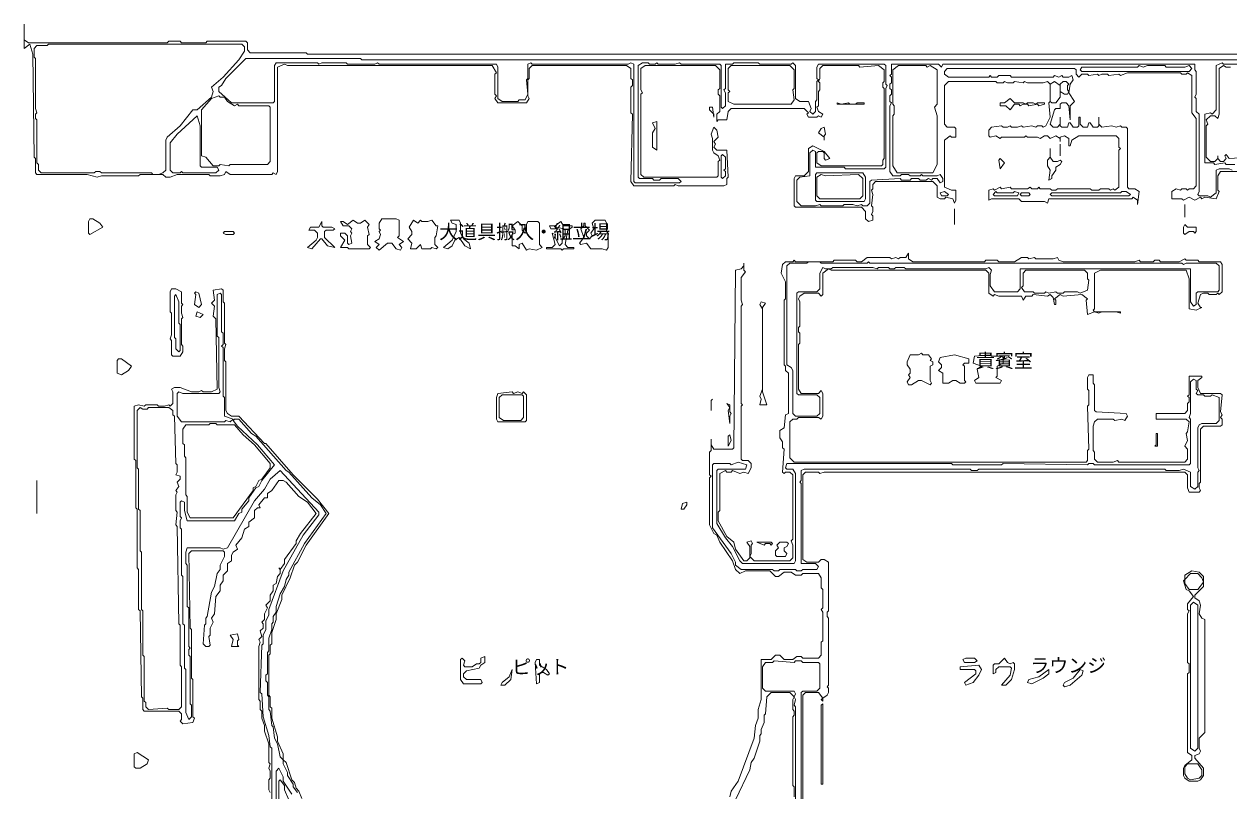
# Model space of a CAD drawing. Header units: millimetres. Extents: x -1438 to 61027, y -4146 to 36493.
# Drawn here: x -411 to 34212, y 14445 to 36493 of the extents above; entities that cross this region are included whole.
import ezdxf

# ---------------------------------------------------------------- set-up
doc = ezdxf.new("R2010")
doc.units = ezdxf.units.MM
doc.layers.add('EDITABLE_ROOM_LABELS', color=7, linetype='Continuous', lineweight=18, true_color=0x50555f)
doc.layers.add('RASTER_CONTOURS', color=7, linetype='Continuous', lineweight=18, true_color=0x50555f)
doc.styles.add('JAPANESE', font='msgothic.ttc')

msp = doc.modelspace()

# ---------------------------------------------------------------- linework, layer by layer
at = {"layer": 'RASTER_CONTOURS'}
for points in [[(34973, 35630), (7726, 35630), (7685, 35671), (6082, 35671), (6000, 35753), (6000, 35959), (5959, 36000), (4849, 36000), (4808, 35959), (4110, 35959), (4068, 36000), (3740, 36000), (3699, 35959), (-288, 35959), (-411, 36041), (-411, 36493), (-411, 35795), (-247, 35918), (-164, 35630), (-123, 32671), (-82, 32630), (-82, 32219), (-41, 32178), (1397, 32178), (1685, 32096), (1808, 32137), (2877, 32137), (2918, 32178), (3575, 32178), (3658, 32096), (3781, 32096), (3986, 32178), (4890, 32178), (4932, 32137), (5219, 32137), (5342, 32178), (5384, 32260), (5507, 32178), (6699, 32178), (6740, 32219), (6822, 32178), (6863, 32260), (6863, 35260), (7068, 35342), (7151, 35301), (13027, 35301), (13151, 35096), (13110, 35055), (13110, 34479), (13151, 34438), (13110, 34356), (13192, 34233), (14014, 34233), (14096, 34356), (14055, 34438), (14055, 34890), (14096, 34932), (14096, 35219), (14178, 35301), (16890, 35301), (17014, 35219), (17014, 34932), (17055, 34890), (17055, 34726), (17014, 34685), (17014, 33945), (17055, 33904), (17014, 31973), (17096, 31849), (18247, 31849), (18288, 31890), (18370, 31849), (19685, 31849), (19767, 31890), (19767, 32055), (19808, 32096), (19767, 32877), (19479, 32877), (19397, 32959), (19438, 33041), (19397, 33123), (19521, 33247), (19479, 33452), (19397, 33534), (19315, 33329), (19356, 33205), (19356, 32877), (19397, 32795), (19521, 32712), (19562, 32589), (19521, 32548), (19521, 32137), (19479, 32096), (17384, 32096), (17301, 32178), (17301, 34479), (17342, 34521), (17301, 34603), (17301, 35219), (17425, 35301), (19438, 35301), (19562, 35178), (19562, 34644), (19521, 34603), (19521, 34479), (19562, 34438), (19562, 33986), (19479, 33904), (19479, 33699), (19521, 33740), (19767, 33740), (19808, 33986), (19890, 34068), (21986, 34068), (22110, 33945), (22068, 33904), (22110, 33822), (22356, 33822), (22397, 33863), (22479, 33822), (22521, 33904), (22397, 33986), (22356, 34110), (22397, 34151), (22397, 34562), (22438, 34603), (22438, 34808), (22397, 34849), (22438, 34932), (22438, 35219), (22521, 35301), (23548, 35301), (23589, 35260), (24123, 35301), (24288, 35178), (24288, 34849), (24247, 34808), (24247, 34685), (24288, 34644), (24288, 32630), (24247, 32589), (24247, 32466), (24205, 32425), (22479, 32425), (22356, 32507), (22356, 32795), (22397, 32836), (22521, 32836), (22562, 32795), (22562, 32630), (22603, 32589), (22726, 32630), (22562, 32836), (22233, 33000), (22110, 32918), (22110, 32260), (21986, 32137), (21740, 32137), (21699, 32055), (21699, 31274), (21740, 31233), (23630, 31233), (23753, 31110), (23753, 30904), (23836, 30822), (23959, 30863), (23959, 30986), (23918, 31027), (23959, 31110), (23959, 31233), (23918, 31274), (23959, 31603), (23918, 31726), (23959, 31767), (23959, 31890), (24041, 31973), (25685, 31973), (25808, 31849), (25808, 31521), (25890, 31479), (26014, 31479), (26055, 31521), (26260, 31479), (26301, 31356), (26342, 31438), (26342, 31726), (26219, 31726), (26014, 31808), (26014, 33164), (26178, 33288), (26219, 33247), (26342, 33247), (26342, 33493), (26301, 33534), (26096, 33534), (26014, 33616), (26014, 34726), (26137, 34849), (27493, 34849), (27534, 34808), (27699, 34808), (27740, 34849), (27822, 34808), (27986, 34808), (28027, 34849), (28274, 34808), (28315, 34849), (28397, 34808), (28849, 34808), (28973, 34849), (29055, 34767), (29055, 34274), (29014, 34233), (29055, 33822), (28932, 33575), (28849, 33534), (28808, 33575), (28685, 33575), (28644, 33534), (28521, 33575), (28274, 33534), (28233, 33575), (28110, 33534), (27945, 33534), (27904, 33575), (27822, 33534), (27699, 33534), (27658, 33575), (27370, 33534), (27288, 33452), (27288, 33288), (27329, 33247), (27493, 33288), (27616, 33205), (27658, 33247), (28315, 33247), (28356, 33288), (28397, 33247), (28685, 33247), (28767, 33205), (28890, 33288), (28973, 33288), (29055, 33205), (29219, 33288), (29342, 33205), (29342, 33123), (29342, 33247), (29466, 33288), (29589, 33205), (29589, 33000), (29630, 33000), (29671, 33164), (29877, 33288), (30945, 33288), (31027, 33205), (31027, 32959), (31068, 32918), (31027, 32877), (31027, 31808), (30904, 31726), (30863, 31767), (30781, 31726), (30740, 31767), (30493, 31767), (30452, 31726), (30247, 31726), (30205, 31767), (29260, 31767), (29219, 31726), (29096, 31726), (29055, 31767), (28767, 31767), (28726, 31808), (28685, 31767), (28521, 31767), (28479, 31808), (28397, 31767), (27945, 31767), (27904, 31808), (27658, 31767), (27616, 31808), (27452, 31726), (27411, 31767), (27288, 31726), (27288, 31438), (27370, 31479), (28151, 31479), (28233, 31397), (28890, 31397), (28973, 31356), (29014, 31479), (31397, 31479), (31438, 31521), (31562, 31438), (31562, 31315), (31603, 31685), (31479, 31767), (31315, 31767), (31274, 31808), (31274, 33493), (31233, 33534), (31110, 33534), (31068, 33575), (30945, 33534), (30822, 33575), (30534, 33534), (30452, 33616), (30452, 33822), (30452, 33575), (30411, 33534), (30288, 33534), (30205, 33658), (30164, 33658), (30123, 33534), (30000, 33534), (29918, 33616), (29918, 33822), (29877, 33822), (29877, 33575), (29836, 33534), (29712, 33534), (29630, 33658), (29589, 33658), (29548, 33534), (29384, 33534), (29342, 33575), (29342, 33822), (29342, 33616), (29260, 33534), (29137, 33534), (29055, 33616), (29178, 34027), (29219, 34068), (29342, 34068), (29342, 34192), (29384, 34233), (29507, 34233), (29589, 34151), (29630, 33740), (29630, 34151), (29753, 34274), (29589, 34521), (29630, 34767), (29712, 34890), (29671, 35014), (29589, 34973), (29425, 34973), (29384, 35014), (29301, 34973), (29178, 35014), (29137, 34973), (27945, 34973), (27904, 35014), (27575, 35014), (27534, 34973), (27370, 34973), (27329, 35014), (27288, 34973), (26137, 34973), (26014, 35055), (26014, 35137), (26096, 35219), (29753, 35219), (29795, 35178), (29795, 35055), (29877, 34973), (29959, 35055), (30123, 35055), (30164, 35014), (30411, 35055), (30452, 35014), (30534, 35055), (30699, 35055), (30740, 35014), (31027, 35055), (31068, 35014), (31274, 35096), (32795, 35096), (32836, 35055), (32959, 35055), (33000, 35096), (33123, 35014), (33123, 33945), (33247, 33781), (33247, 31849), (33164, 31767), (33041, 31767), (33000, 31726), (32959, 31767), (32836, 31767), (32795, 31726), (32671, 31767), (32548, 31685), (32548, 31479), (32836, 31479), (32877, 31438), (33041, 31521), (33205, 31438), (33370, 31521), (33411, 31479), (33493, 31521), (33822, 31479), (33904, 31685), (33863, 31726), (33863, 32137), (33945, 32260), (34438, 32260)], [(34274, 32301), (34192, 32342), (33904, 32342), (33822, 32301), (33822, 31644), (33658, 31521), (33575, 31562), (33329, 31562), (33288, 31603), (33329, 31685), (33329, 33904), (33247, 33986), (33247, 34356), (33205, 34397), (33247, 34479), (33247, 35137), (33205, 35178), (33205, 35342), (25973, 35342), (25932, 35260), (25849, 35342), (24493, 35342), (24493, 35055), (24452, 35014), (24493, 34973), (24493, 34808), (24452, 34767), (24452, 34644), (24493, 34603), (24493, 34479), (24452, 34438), (24452, 34274), (24493, 34233), (24452, 34151), (24452, 32260), (24534, 32137), (24740, 32137), (24781, 32178), (24986, 32178), (25027, 32137), (25315, 32137), (25356, 32178), (25397, 32137), (25808, 32137), (25890, 32178), (25973, 32055), (25973, 31973), (25890, 31932), (25808, 32055), (25685, 32055), (25644, 32014), (25562, 32055), (25479, 32014), (25315, 32014), (25274, 32055), (25068, 32055), (25027, 32014), (24781, 32014), (24740, 32055), (23918, 32014), (23877, 31973), (23877, 31356), (23795, 31274), (23671, 31274), (23630, 31315), (23507, 31274), (23384, 31315), (23137, 31315), (23096, 31274), (22479, 31274), (22438, 31315), (22315, 31274), (21904, 31274), (21781, 31397), (21781, 32014), (21863, 32096), (22151, 32137), (22151, 32795), (22233, 32877), (22315, 32836), (22315, 32384), (23137, 32384), (23178, 32342), (24288, 32342), (24329, 32384), (24329, 34644), (24370, 34726), (24329, 34767), (24329, 35301), (24288, 35342), (22397, 35342), (22356, 35260), (22356, 34932), (22397, 34890), (22356, 34849), (22356, 34315), (22315, 34274), (22315, 33986), (22233, 33904), (22151, 33986), (22192, 34068), (22110, 34274), (21863, 34274), (21740, 34356), (21740, 35301), (21658, 35384), (21616, 35342), (20712, 35342), (20671, 35384), (19973, 35384), (19932, 35342), (19726, 35342), (19726, 34644), (19685, 34603), (19726, 34521), (19726, 34151), (19644, 34068), (19603, 34110), (19603, 35301), (19562, 35342), (18452, 35342), (18411, 35384), (18288, 35342), (17795, 35342), (17753, 35384), (17712, 35342), (17548, 35342), (17507, 35384), (17342, 35384), (17219, 35301), (17219, 32096), (17260, 32055), (17630, 32055), (17671, 32014), (17836, 32014), (17877, 32055), (18370, 32055), (18452, 31973), (18411, 31932), (17137, 31932), (17096, 31973), (17096, 35342), (17014, 35384), (16932, 35342), (14178, 35342), (14137, 35384), (14055, 35342), (14055, 34932), (14014, 34890), (14055, 34479), (13973, 34315), (13808, 34315), (13767, 34274), (13315, 34274), (13192, 34356), (13192, 35260), (13151, 35342), (9781, 35342), (9740, 35384), (9658, 35342), (8877, 35342), (8836, 35384), (8137, 35384), (8055, 35342), (8014, 35384), (6822, 35384), (6781, 35301), (6781, 34274), (6740, 34233), (5548, 34233), (5178, 34562), (5178, 34685), (5260, 34726), (5384, 34932), (5959, 35507), (9247, 35507), (9288, 35466), (36288, 35466)], [(35959, 35342), (34027, 35342), (33986, 35384), (33822, 35301), (33822, 34027), (33699, 33904), (33658, 33945), (33493, 33904), (33493, 32507), (33740, 32507), (33781, 32466), (34068, 32507), (34110, 32466), (34356, 32466)], [(34808, 32671), (34192, 32630), (34110, 32753), (34068, 32712), (34110, 32630), (34027, 32548), (33945, 32548), (33863, 32630), (33863, 32712), (33863, 32630), (33781, 32548), (33658, 32548), (33534, 32671), (33534, 33575), (33575, 33616), (33534, 33740), (33658, 33863), (33781, 33863), (33863, 33781), (33904, 33904), (33904, 35219), (34027, 35301), (34110, 35260), (34233, 35260)], [(21945, 12000), (21945, 17219), (22027, 17301), (22397, 17301), (22521, 17137), (22479, 17096), (22521, 17055), (22521, 17137), (22644, 17219), (22685, 17301), (22685, 17425), (22644, 17466), (22685, 17507), (22685, 19438), (22644, 19479), (22644, 19603), (22685, 19644), (22685, 21041), (22562, 21123), (22479, 21123), (22397, 21041), (22068, 21041), (21945, 21123), (21945, 23548), (22027, 23630), (22397, 23630), (22438, 23589), (22562, 23630), (32918, 23630), (33000, 23548), (33000, 23178), (33041, 23055), (33329, 23055), (33370, 23096), (33329, 23178), (33329, 23301), (33370, 23342), (33370, 24863), (33452, 24945), (33945, 24945), (33986, 24986), (33986, 25151), (33945, 25192), (33986, 25274), (33945, 25356), (33986, 25849), (33945, 25890), (33370, 25890), (33288, 26055), (33288, 26260), (33411, 26342), (33411, 26384), (33041, 26384), (33041, 25849), (33000, 25808), (33041, 25767), (33041, 25644), (33000, 25603), (33000, 25397), (32918, 25315), (32096, 25315), (32096, 25151), (32959, 25151), (33041, 25068), (33000, 24781), (32959, 24740), (33000, 24534), (32918, 24370), (33000, 24288), (33000, 24000), (32918, 23918), (31027, 23918), (30986, 23959), (30863, 23918), (30411, 23918), (30329, 24000), (30329, 24205), (30288, 24247), (30288, 24945), (30329, 25068), (30411, 25151), (30863, 25151), (30904, 25110), (31110, 25151), (31192, 25110), (31274, 25233), (31233, 25315), (30370, 25356), (30329, 25397), (30329, 26137), (30288, 26178), (30288, 26425), (30164, 26425), (30123, 26342), (30123, 26014), (30164, 25973), (30164, 25562), (30123, 25521), (30164, 24288), (30123, 24247), (30123, 23959), (30082, 23918), (21699, 23918), (21575, 24041), (21575, 25068), (21658, 25151), (21781, 25151), (21822, 25192), (22397, 25192), (22479, 25151), (22521, 25233), (22521, 25890), (22479, 25973), (22397, 25890), (21904, 25890), (21822, 26014), (21822, 27288), (21863, 27329), (21863, 27616), (21822, 27658), (21822, 27781), (21863, 27822), (21863, 28521), (21822, 28603), (21863, 28685), (21986, 28767), (22397, 28767), (22479, 28685), (22521, 28726), (22521, 29342), (22685, 29466), (22767, 29425), (27205, 29425), (27288, 29342), (27288, 28767), (27411, 28685), (27452, 28726), (27575, 28685), (28233, 28685), (28274, 28562), (28356, 28685), (28521, 28685), (28562, 28726), (28973, 28685), (29055, 28726), (29137, 28644), (29178, 28438), (29219, 28438), (29219, 28562), (29178, 28603), (29342, 28726), (29425, 28685), (29959, 28726), (30123, 28603), (30082, 28562), (30123, 28151), (30329, 28233), (30452, 28192), (30534, 28233), (30945, 28233), (31068, 28192), (31068, 28233), (30329, 28233), (30288, 28274), (30329, 28315), (30329, 29342), (30493, 29425), (32959, 29425), (33041, 29178), (33041, 28315), (33247, 28274), (33411, 28356), (33370, 28356), (33288, 28479), (33370, 28726), (33452, 28767), (33575, 28767), (33616, 28726), (33822, 28726), (33863, 28767), (33904, 28726), (33986, 28808), (33986, 29589), (33945, 29671), (33329, 29671), (33288, 29712), (32959, 29712), (32918, 29753), (32753, 29671), (32219, 29671), (32178, 29712), (32055, 29712), (32014, 29671), (31644, 29671), (31603, 29712), (31479, 29671), (29425, 29671), (29301, 29712), (29260, 29795), (29137, 29753), (28644, 29753), (28603, 29795), (28438, 29753), (28397, 29795), (28233, 29795), (28027, 29671), (27575, 29671), (27534, 29712), (27205, 29712), (27164, 29671), (25110, 29671), (24986, 29753), (24986, 29918), (24904, 29795), (24740, 29795), (24699, 29753), (24616, 29795), (24493, 29753), (24452, 29795), (23795, 29795), (23630, 29671), (23507, 29671), (23466, 29712), (22849, 29712), (22808, 29671), (21740, 29671), (21699, 29712), (21658, 29671), (21452, 29671), (21370, 29589), (21329, 29342), (21452, 29096), (21452, 28603), (21411, 28562), (21411, 26712), (21452, 26671), (21452, 26548), (21534, 26466), (21534, 25315), (21452, 25274), (21411, 24904), (21288, 24822), (21288, 24616), (21370, 24493), (21370, 24329), (21411, 24288), (21370, 23630), (21411, 23589), (21452, 23630), (21575, 23630), (21658, 23548), (21658, 21699), (21616, 21658), (21658, 21534), (21658, 21164), (21575, 21082), (20548, 21082), (20425, 21205), (20466, 21288), (20466, 21534), (20507, 21575), (20466, 21658), (20342, 21616), (20425, 21493), (20425, 21164), (20342, 21082), (20260, 21082), (20014, 21411), (19973, 21616), (19767, 21781), (19521, 22233), (19521, 22479), (19562, 22521), (19562, 23589), (19726, 23671), (19767, 23630), (19890, 23630), (19932, 23671), (20137, 23589), (20260, 23630), (20384, 23589), (20466, 23753), (20466, 23877), (20384, 23959), (20219, 23959), (20178, 24000), (20178, 25521), (20219, 25562), (20178, 25603), (20178, 28397), (20219, 28438), (20178, 28562), (20178, 29219), (20301, 29384), (20260, 29425), (20260, 29630), (20260, 29548), (20178, 29466), (20014, 29425), (19973, 24329), (19932, 24288), (19397, 24288), (19315, 24411), (19315, 24575), (19315, 24247), (19274, 24205), (19274, 23548), (19315, 23507), (19274, 23466), (19274, 22110), (19397, 21863), (19479, 21822), (19562, 21616), (19932, 21082), (20014, 20836), (20137, 20712), (20301, 20795), (21000, 20795), (21164, 20630), (21247, 20630), (21411, 20753), (21616, 20753), (21740, 20671), (21904, 20671), (21945, 20712), (22397, 20712), (22479, 20589), (22479, 20301), (22521, 20260), (22521, 19726), (22479, 19685), (22521, 19603), (22521, 18781), (22479, 18740), (22479, 18370), (22397, 18288), (21945, 18288), (21904, 18329), (21781, 18329), (21658, 18247), (21411, 18247), (21288, 18370), (21164, 18370), (21041, 18247), (20753, 18247), (20753, 17096), (20671, 16808), (20671, 16562), (20589, 16356), (20548, 15986), (20096, 14753), (19890, 14466), (19849, 14301)], [(7562, 14260), (7479, 14466), (7397, 14548), (7356, 14712), (7274, 14795), (7110, 15288), (7027, 15370), (7027, 15534), (6863, 15904), (6863, 16027), (6699, 16562), (6699, 16849), (6658, 16890), (6658, 17178), (6616, 17219), (6616, 18370), (6658, 18411), (6658, 18658), (6699, 18699), (6699, 19027), (6822, 19397), (6822, 19562), (6986, 19973), (6986, 20096), (7233, 20589), (7356, 20959), (7438, 21041), (7685, 21534), (8342, 22438), (8014, 22849), (7315, 23548), (6534, 24452), (6493, 24452), (5753, 25233), (5548, 25233), (5425, 25315), (5384, 25397), (5384, 26795), (5342, 26836), (5342, 27164), (5384, 27288), (5342, 27329), (5342, 28479), (5301, 28521), (5301, 28849), (5260, 28890), (5014, 28849), (5055, 28562), (4973, 28479), (5055, 28397), (5014, 28110), (5096, 28027), (5137, 26014), (4973, 25932), (4726, 25932), (4685, 25973), (4603, 25932), (4397, 25932), (4068, 26055), (3904, 26055), (3822, 26014), (3863, 25932), (3863, 25603), (3781, 25521), (3740, 25562), (3616, 25521), (3452, 25521), (3411, 25562), (3082, 25562), (3041, 25521), (2877, 25562), (2753, 25521), (2753, 24000), (2795, 23959), (2795, 22603), (2836, 22562), (2836, 20877), (2877, 20836), (2877, 19685), (2918, 19644), (2959, 17178), (3000, 17137), (3000, 16808), (3041, 16767), (4027, 16767), (4110, 16685), (4110, 16521), (4068, 16479), (4151, 16397), (4438, 16438), (4479, 16562), (4438, 16603), (4438, 17671), (4397, 17712), (4397, 19110), (4356, 19151), (4315, 21288), (4397, 21370), (5301, 21370), (5342, 21329), (5342, 21205), (5219, 20959), (5219, 20836), (5137, 20712), (5055, 20342), (4973, 20178), (4849, 19479), (4808, 19438), (4808, 19274), (4767, 19233), (4726, 18699), (4808, 18616), (4890, 18616), (4932, 18658), (4890, 18904), (4932, 18945), (4932, 19151), (5014, 19315), (4973, 19438), (5055, 19562), (5096, 20055), (5219, 20219), (5219, 20384), (5301, 20507), (5301, 20671), (5425, 20795), (5425, 21000), (5548, 21082), (5548, 21247), (5589, 21329), (5712, 21411), (5671, 21534), (5836, 21740), (5918, 21986), (6041, 22068), (6041, 22192), (6205, 22315), (6205, 22521), (6288, 22603), (6370, 22603), (6329, 22685), (6493, 22890), (6575, 22890), (6575, 23014), (6699, 23096), (6904, 23384), (7027, 23384), (7110, 23342), (7479, 22932), (7726, 22767), (7973, 22438), (7521, 21863), (7397, 21658), (7397, 21575), (7068, 21123), (7068, 21000), (6945, 20836), (6904, 20877), (6945, 20836), (6945, 20712), (6863, 20630), (6822, 20425), (6740, 20384), (6740, 20219), (6658, 20096), (6658, 19932), (6534, 19808), (6575, 19726), (6493, 19562), (6493, 19397), (6411, 19315), (6452, 19274), (6452, 19151), (6370, 19068), (6411, 18904), (6329, 18822), (6370, 18740), (6329, 18616), (6329, 17096), (6370, 17055), (6370, 16808), (6411, 16767), (6411, 16562), (6493, 16356), (6493, 16192), (6616, 15822), (6616, 15288), (6658, 15247), (6616, 15123), (6658, 15041), (6658, 14836), (6616, 14795), (6616, 14507), (6658, 14425)], [(6699, 9740), (6699, 15699), (6658, 15740), (6616, 16068), (6452, 16603), (6411, 17260), (6370, 17301), (6411, 18658), (6452, 18699), (6452, 18945), (6534, 19110), (6534, 19356), (6616, 19521), (6616, 19685), (7027, 20795), (7603, 21822), (8055, 22397), (8055, 22479), (6945, 23671), (6658, 23425), (6493, 23137), (6205, 22808), (5425, 21452), (5301, 21411), (5219, 21452), (4274, 21452), (4233, 21329), (4233, 21000), (4274, 20959), (4274, 19767), (4315, 19726), (4315, 18616), (4356, 18575), (4315, 18534), (4315, 18370), (4356, 18329), (4356, 16973), (4397, 16932), (4397, 16603), (4315, 16521), (4233, 16726), (4233, 17959), (4192, 18000), (4192, 19233), (4151, 19274), (4151, 20630), (4110, 20671), (4110, 21986), (4068, 22027), (4068, 22233), (4110, 22315), (4068, 22356), (4068, 22767), (4110, 22808), (4192, 22767), (4192, 22521), (4274, 22233), (5630, 22233), (5753, 22438), (5836, 22479), (5836, 22562), (6041, 22808), (6041, 22890), (6247, 23178), (6329, 23219), (6411, 23384), (6781, 23836), (6288, 24411), (5712, 24945), (5589, 25110), (5630, 25151), (5753, 25151), (6123, 24740), (6247, 24658), (7110, 23671), (7192, 23630), (7849, 22890), (8096, 22685), (8260, 22438), (7644, 21575), (7192, 20753), (7192, 20671), (7110, 20548), (7068, 20342), (6945, 20137), (6822, 19767), (6822, 19603), (6740, 19479), (6740, 19315), (6699, 19274), (6699, 19110), (6616, 18863), (6616, 18493), (6575, 18452), (6575, 17836), (6534, 17795), (6534, 17630), (6575, 17589), (6575, 17219), (6616, 17178), (6616, 16808), (6658, 16767), (6699, 16356), (6740, 16315), (6781, 15986), (6863, 15822), (6945, 15452), (7027, 15370), (7027, 15247), (7151, 15000), (7151, 14918), (7315, 14671), (7315, 14589), (7438, 14425)], [(21740, 11795), (21740, 16890), (21699, 16932), (21740, 17096), (21699, 17178), (21740, 17260), (21699, 17342), (20877, 17342), (20795, 17425), (20795, 18041), (20877, 18164), (21082, 18164), (21123, 18205), (21699, 18164), (21740, 18205), (21904, 18205), (21945, 18164), (22397, 18164), (22438, 18123), (22438, 17425), (22356, 17342), (21945, 17342), (21904, 17301), (21904, 12041)], [(20014, 14219), (20425, 15082), (20466, 15288), (20548, 15411), (20712, 15904), (20712, 16068), (20753, 16110), (20753, 16233), (20836, 16438), (20836, 16644), (20877, 16685), (20918, 17178), (21041, 17301), (21575, 17301), (21699, 17178), (21658, 17096), (21658, 16808), (21699, 16767), (21699, 16644), (21658, 16603), (21658, 14630), (21699, 14589), (21699, 14301)], [(7274, 14384), (7027, 14753), (7027, 14877), (6904, 15123), (6822, 15041), (6822, 13479)], [(6904, 13890), (6904, 14753), (6945, 14795), (7068, 14630), (7068, 14507), (7192, 14219)]]:
    msp.add_lwpolyline(points, dxfattribs=at)
for points in [[(0, 32301), (0, 32466), (-41, 32507), (-41, 33740), (-82, 33781), (-82, 33904), (-41, 33945), (-82, 34068), (-82, 35507), (-123, 35548), (-123, 35795), (-41, 35877), (247, 35877), (288, 35918), (5836, 35918), (5918, 35836), (5918, 35712), (5753, 35466), (5301, 34973), (4973, 34685), (5014, 34562), (4973, 34397), (4562, 34027), (4438, 34027), (4068, 33575), (3699, 33247), (3658, 33164), (3658, 32301), (3575, 32219), (3452, 32178), (3288, 32178), (3247, 32219), (1808, 32219), (1767, 32260), (1644, 32260), (1603, 32219), (82, 32219)], [(19808, 35219), (19890, 35301), (21575, 35301), (21699, 35178), (21699, 34644), (21658, 34603), (21699, 34315), (21616, 34192), (19973, 34192), (19808, 34274), (19808, 34521), (19849, 34562), (19808, 34603)], [(24699, 35301), (25479, 35301), (25521, 35260), (25603, 35301), (25808, 35178), (25808, 34192), (25726, 34110), (25808, 33863), (25808, 32466), (25685, 32219), (24658, 32219), (24534, 32425), (24534, 33863), (24575, 33904), (24575, 34151), (24534, 34192), (24534, 35178)], [(33123, 35219), (33041, 35137), (29959, 35137), (29918, 35178), (29959, 35260), (31562, 35260), (31603, 35301), (31726, 35260), (31849, 35301), (32342, 35301), (32384, 35260), (32918, 35260), (33041, 35301)], [(29178, 34849), (29342, 34726), (29342, 34397), (29219, 34233), (29096, 34233), (29055, 34274), (29055, 34767)], [(29425, 34849), (29507, 34849), (29589, 34767), (29548, 34726), (29548, 34603), (29589, 34562), (29548, 34479), (29466, 34479), (29342, 34562), (29342, 34767)], [(4973, 34356), (5178, 34438), (5219, 34397), (5342, 34397), (5425, 34274), (5630, 34151), (5712, 34192), (5753, 34151), (6616, 34151), (6658, 34110), (6658, 32548), (6575, 32466), (5507, 32466), (5466, 32425), (5219, 32466), (5178, 32425), (5014, 32425), (4808, 32671), (4685, 32712), (4685, 34027)], [(27616, 34233), (27616, 34151), (27781, 34151), (27904, 34027), (28027, 34192), (28151, 34192), (28192, 34151), (28274, 34192), (28397, 34192), (28438, 34151), (28685, 34192), (28726, 34151), (28890, 34192), (28890, 34233), (28685, 34233), (28644, 34192), (28562, 34233), (28397, 34233), (28356, 34192), (28274, 34233), (28027, 34233), (27904, 34356), (27740, 34233)], [(19274, 34110), (19274, 34027), (19397, 33904), (19397, 33822), (19356, 34110)], [(22932, 34233), (22932, 34192), (23712, 34192), (23712, 34233), (23507, 34233), (23466, 34192), (23301, 34192), (23260, 34233), (23055, 34192)], [(4562, 33863), (4644, 33575), (4644, 32425), (4685, 32384), (5137, 32384), (5178, 32301), (5096, 32219), (4151, 32219), (4110, 32260), (4068, 32219), (3863, 32219), (3781, 32301), (3781, 33082), (3986, 33329)], [(17630, 33658), (17712, 33493), (17630, 33370), (17630, 32959), (17753, 32877), (17753, 33699)], [(22562, 33534), (22479, 33493), (22397, 33370), (22562, 33247), (22562, 33164), (22562, 33288), (22603, 33329)], [(29055, 32918), (29055, 32671), (28973, 32589), (28973, 32425), (29055, 32301), (29014, 32014), (29096, 32055), (29096, 32137), (29219, 32301), (29219, 32384), (29342, 32466), (29384, 32548), (29342, 32589), (29260, 32548), (29137, 32548), (29055, 32671)], [(29342, 33041), (29342, 32712)], [(19644, 32753), (19726, 32671), (19726, 32342), (19685, 32301), (19726, 32260), (19726, 32137), (19644, 32055), (19603, 32096), (19603, 32712)], [(27616, 32630), (27575, 32589), (27616, 32342), (27740, 32507)], [(22315, 32178), (22315, 31438), (22356, 31397), (23712, 31397), (23753, 31479), (23753, 32096), (23671, 32219), (22356, 32219)], [(22356, 32096), (22479, 32178), (22603, 32137), (23548, 32178), (23671, 32055), (23671, 31562), (23589, 31479), (22438, 31479), (22356, 31562)], [(25890, 31644), (26014, 31685), (26137, 31603), (26096, 31562), (25932, 31562)], [(27411, 31603), (27493, 31685), (27534, 31644), (27986, 31644), (28027, 31685), (28151, 31644), (28110, 31562), (27452, 31562)], [(28192, 31603), (28233, 31644), (28438, 31644), (28479, 31603), (28438, 31562), (28233, 31562)], [(31356, 31603), (31315, 31562), (29096, 31562), (29055, 31603), (29096, 31644), (31068, 31644), (31110, 31685), (31233, 31685)], [(26301, 31192), (26301, 30740)], [(32918, 31315), (32918, 30945)], [(1562, 30904), (1479, 30904), (1438, 30822), (1438, 30493), (1479, 30452), (1849, 30658), (1767, 30781)], [(8507, 30616), (8425, 30658), (8178, 30658), (8137, 30699), (8137, 30822), (8055, 30658), (7808, 30658), (7767, 30575), (7932, 30575), (8014, 30493), (8014, 30370), (7973, 30288), (7726, 30082), (7849, 30041), (8096, 30329), (8137, 30329), (8301, 30123), (8507, 30082), (8219, 30370), (8219, 30534), (8260, 30575), (8466, 30575)], [(8671, 30822), (8753, 30699), (8918, 30699), (9000, 30616), (8959, 30534), (9000, 30493), (8959, 30411), (9000, 30205), (8918, 30164), (8877, 30205), (8877, 30411), (8795, 30493), (8671, 30493), (8671, 30411), (8795, 30288), (8671, 30082), (8877, 30082), (8918, 30041), (9493, 30041), (9534, 30082), (9452, 30164), (9452, 30411), (9493, 30452), (9452, 30658), (9493, 30740), (9370, 30863), (9247, 30781), (9164, 30781), (9041, 30863), (8877, 30740), (8753, 30822)], [(9863, 30904), (9781, 30781), (9781, 30616), (9822, 30575), (9781, 30534), (9822, 30452), (9781, 30329), (9658, 30247), (9781, 30164), (9699, 30082), (9781, 30000), (10027, 30205), (10151, 30205), (10274, 30041), (10397, 30000), (10438, 30082), (10356, 30164), (10479, 30247), (10315, 30370), (10356, 30411), (10356, 30863), (10274, 30904)], [(10767, 30863), (10644, 30658), (10726, 30534), (10726, 30452), (10603, 30329), (10726, 30205), (10685, 30041), (10849, 30041), (10973, 30164), (11014, 30041), (11260, 30041), (11301, 30082), (11425, 30041), (11466, 30082), (11384, 30164), (11384, 30370), (11425, 30411), (11466, 30699), (11425, 30699), (11301, 30863), (11178, 30822), (11014, 30822), (10973, 30863), (10890, 30781)], [(11836, 30863), (11877, 30781), (12000, 30740), (12000, 30534), (11877, 30288), (11630, 30082), (11753, 30041), (11877, 30123), (11959, 30288), (12082, 30370), (12247, 30123), (12411, 30041), (12370, 30205), (12205, 30329), (12123, 30493), (12123, 30781), (12082, 30863)], [(13603, 30699), (13685, 30575), (13685, 30493), (13603, 30452), (13603, 30123), (13685, 30123), (13808, 30041), (13808, 30164), (13890, 30205), (14014, 30000), (14096, 30041), (14301, 30000), (14466, 30082), (14384, 30164), (14384, 30781), (14342, 30822), (14055, 30822), (14014, 30740), (14014, 30534), (13973, 30493), (13890, 30575), (13890, 30699), (13767, 30822)], [(14671, 30699), (14712, 30616), (14836, 30616), (14877, 30658), (15082, 30616), (15123, 30575), (15123, 30411), (15041, 30288), (15041, 30205), (14959, 30123), (14836, 30370), (14836, 30452), (14753, 30493), (14836, 30164), (14753, 30082), (14589, 30082), (14589, 30041), (15000, 30041), (15041, 30000), (15082, 30041), (15370, 30041), (15370, 30082), (15205, 30082), (15123, 30164), (15205, 30575), (15329, 30658), (15329, 30699), (15082, 30699), (15000, 30822), (14836, 30699)], [(15658, 30781), (15658, 30699), (15575, 30616), (15658, 30370), (15534, 30205), (15575, 30164), (15740, 30205), (15863, 30041), (16192, 30041), (16315, 30000), (16356, 30082), (16356, 30493), (16315, 30534), (16315, 30781), (16274, 30863), (15986, 30863), (15904, 30781), (15945, 30616), (15863, 30493), (15904, 30411), (15822, 30329), (15740, 30411), (15740, 30493), (15822, 30575), (15699, 30699), (15699, 30781)], [(5301, 30493), (5384, 30452), (5589, 30452), (5630, 30493), (5589, 30534), (5342, 30534)], [(32877, 30658), (32877, 30493), (32918, 30452), (33041, 30534), (33164, 30534), (33205, 30493), (33247, 30534), (33247, 30658), (33000, 30658), (32918, 30740)], [(21658, 25315), (21658, 26548), (21616, 26630), (21493, 26712), (21493, 29548), (21575, 29630), (22068, 29630), (22110, 29671), (22438, 29671), (22479, 29630), (23795, 29630), (23836, 29671), (23877, 29630), (32836, 29630), (32877, 29589), (32959, 29630), (33822, 29630), (33904, 29548), (33904, 28849), (33863, 28808), (33288, 28808), (33247, 28767), (33247, 28438), (33164, 28397), (33082, 28521), (33082, 29466), (28192, 29466), (28192, 28890), (28110, 28808), (27452, 28808), (27329, 28973), (27329, 29301), (27370, 29425), (27288, 29507), (27205, 29466), (24904, 29466), (24863, 29507), (24616, 29507), (24575, 29466), (24452, 29466), (24411, 29507), (24123, 29507), (24082, 29466), (23959, 29507), (22808, 29507), (22767, 29466), (22603, 29466), (22521, 29507), (22438, 29342), (22438, 28890), (22356, 28808), (21822, 28808), (21781, 28767), (21781, 25890), (21822, 25849), (22356, 25849), (22438, 25767), (22438, 25315), (22356, 25233), (21740, 25233)], [(28233, 28932), (28274, 28973), (28274, 29342), (28356, 29425), (30041, 29425), (30123, 29342), (30123, 29178), (30164, 29137), (30123, 28849), (29918, 28767), (29836, 28808), (29466, 28808), (29425, 28767), (29260, 28767), (29219, 28808), (29014, 28767), (28932, 28808), (28890, 28767), (28603, 28767), (28562, 28808), (28315, 28808)], [(3822, 28890), (3781, 28808), (3781, 28233), (3822, 28192), (3822, 27575), (3781, 27452), (3822, 27411), (3822, 27000), (3863, 26959), (4068, 26959), (4151, 27082), (4151, 27247), (4110, 27288), (4110, 28027), (4151, 28068), (4110, 28192), (4110, 28397), (4151, 28438), (4110, 28479), (4110, 28808), (3945, 28890)], [(5219, 28767), (5260, 28726), (5260, 27658), (5301, 27616), (5301, 27288), (5260, 27247), (5301, 27205), (5301, 25808), (5342, 25767), (5342, 25233), (5589, 25151), (5507, 25068), (5384, 25110), (5342, 25068), (4110, 25068), (3986, 25233), (3986, 25890), (4027, 25932), (4151, 25890), (5178, 25890), (5219, 25932), (5178, 26055), (5178, 27493), (5137, 27534), (5137, 28726)], [(4521, 28808), (4479, 28767), (4521, 28726), (4479, 28438), (4603, 28356), (4685, 28438), (4603, 28767)], [(3945, 28726), (4027, 28521), (4027, 27904), (4068, 27863), (4068, 27123), (4027, 27082), (3945, 27164), (3945, 27452), (3904, 27493), (3904, 28685)], [(20753, 28521), (20712, 28438), (20795, 28315), (20795, 26014), (20712, 25808), (20753, 25726), (20712, 25562), (20918, 25562), (20795, 25932), (20795, 28356), (20877, 28479)], [(4562, 28233), (4521, 28110), (4644, 28068), (4726, 28151)], [(25562, 27000), (25397, 27000), (25356, 27041), (25274, 27000), (25027, 27000), (24945, 26795), (24945, 26712), (25027, 26589), (25027, 26466), (24986, 26425), (25027, 26342), (24945, 26219), (24986, 26137), (25068, 26137), (25274, 26260), (25356, 26260), (25603, 26137), (25644, 26178), (25603, 26260), (25603, 26671), (25685, 26712), (25685, 26795), (25603, 26836), (25644, 26877)], [(2301, 26877), (2260, 26836), (2260, 26466), (2384, 26425), (2589, 26548), (2671, 26671), (2384, 26877)], [(25890, 26918), (25849, 26795), (25932, 26712), (25932, 26630), (25849, 26548), (25973, 26466), (25973, 26178), (26137, 26178), (26260, 26260), (26342, 26260), (26466, 26178), (26589, 26178), (26630, 26219), (26589, 26260), (26589, 26671), (26548, 26712), (26589, 26753), (26712, 26753), (26712, 26877), (26301, 27000)], [(26877, 26959), (26836, 26753), (27082, 26671), (26959, 26589), (27000, 26342), (26877, 26260), (26918, 26178), (27616, 26178), (27658, 26260), (27493, 26342), (27534, 26384), (27534, 26671), (27699, 26753), (27699, 26918), (27658, 26959), (27370, 26959), (27329, 27000)], [(33904, 25767), (33904, 25110), (33822, 25027), (33411, 25027), (33329, 24986), (33288, 24904), (33288, 23753), (33329, 23671), (33288, 23630), (33288, 23219), (33205, 23137), (33082, 23219), (33082, 23630), (32877, 23712), (32753, 23671), (32384, 23671), (32342, 23712), (27000, 23712), (26959, 23671), (26795, 23671), (26753, 23712), (21986, 23712), (21904, 23671), (21904, 23384), (21863, 23342), (21904, 23301), (21904, 21000), (22315, 21000), (22397, 20918), (22356, 20836), (21945, 20836), (21904, 20795), (21781, 20795), (21740, 20836), (21288, 20836), (21247, 20795), (21123, 20795), (21082, 20836), (20178, 20836), (20014, 20959), (20014, 21041), (19890, 21288), (19356, 22027), (19356, 23836), (19397, 23877), (19849, 23877), (19890, 23836), (20096, 23918), (20342, 23836), (20301, 23712), (19521, 23712), (19479, 23671), (19479, 22151), (19726, 21740), (19932, 21493), (20137, 21082), (20219, 21000), (21699, 21000), (21740, 21082), (21740, 23589), (21658, 23712), (21493, 23712), (21452, 23753), (21493, 23877), (26219, 23877), (26260, 23836), (27658, 23836), (27699, 23877), (30123, 23836), (30164, 23877), (30288, 23877), (30329, 23836), (33041, 23836), (33082, 23877), (33082, 25151), (33041, 25192), (33082, 25315), (33082, 26219), (33164, 26301), (33247, 26260), (33247, 26014), (33288, 25973), (33247, 25890), (33288, 25849), (33452, 25849), (33493, 25808), (33658, 25808), (33699, 25849)], [(13192, 25890), (13151, 25767), (13151, 25151), (13192, 25068), (13973, 25068), (14014, 25110), (14014, 25849), (13932, 25932), (13890, 25890), (13767, 25932), (13644, 25890), (13603, 25932)], [(13315, 25849), (13890, 25849), (13932, 25808), (13932, 25192), (13849, 25110), (13356, 25110), (13233, 25192), (13233, 25767)], [(19356, 25726), (19315, 25685), (19315, 25397), (19315, 25685)], [(2918, 25479), (3000, 25438), (3123, 25438), (3164, 25479), (3740, 25479), (3863, 25397), (3863, 25274), (3904, 25233), (3945, 23877), (3986, 23836), (3986, 23630), (3945, 23548), (4068, 23507), (4068, 23425), (3986, 23342), (4027, 23219), (3945, 23096), (3986, 23055), (3945, 22973), (3945, 22521), (3986, 22479), (3945, 22110), (3986, 22068), (4027, 19274), (4068, 19233), (4068, 18082), (4110, 18041), (4110, 16890), (4027, 16808), (3740, 16808), (3699, 16849), (3164, 16808), (3082, 16890), (3082, 17014), (3041, 17055), (3041, 18329), (3000, 18370), (3000, 19644), (2959, 19685), (2959, 21329), (2918, 21370), (2918, 22521), (2877, 22562), (2877, 23712), (2836, 23753), (2836, 25397)], [(19767, 25603), (19849, 25479), (19808, 25397), (19849, 25027), (19849, 25233), (19890, 25315), (19849, 25356), (19849, 25562)], [(4233, 24986), (4890, 24986), (4932, 25027), (5096, 25027), (5137, 24986), (5630, 24986), (5877, 24699), (6205, 24411), (6658, 23877), (6658, 23753), (6411, 23425), (6329, 23384), (6247, 23219), (6164, 23178), (6164, 23096), (5589, 22315), (4356, 22315), (4274, 22479), (4274, 22932), (4233, 22973), (4233, 24041), (4192, 24082), (4192, 24411), (4151, 24452), (4151, 24863)], [(19849, 24699), (19808, 24658), (19808, 24370), (19890, 24534)], [(32137, 24740), (32096, 24740), (32096, 24411), (32055, 24370), (32137, 24370)], [(-41, 23384), (-41, 22438)], [(18616, 22767), (18493, 22726), (18452, 22562), (18534, 22562), (18616, 22685)], [(20630, 21616), (20836, 21534), (20877, 21575), (21000, 21575), (21041, 21534), (21082, 21575), (21041, 21616)], [(21288, 21616), (21205, 21534), (21247, 21452), (21164, 21370), (21164, 21247), (21205, 21205), (21452, 21205), (21493, 21288), (21411, 21370), (21411, 21452), (21493, 21493), (21534, 21575), (21493, 21616)], [(33123, 20795), (32918, 20671), (32918, 20548), (32877, 20507), (32959, 20260), (33041, 20219), (33164, 20055), (33000, 19849), (33000, 19685), (33041, 19644), (33000, 19562), (33000, 18164), (33041, 18123), (33041, 17877), (33000, 17836), (33000, 15575), (33123, 15493), (33123, 15370), (32918, 15205), (32877, 15123), (32877, 14918), (32918, 14836), (33041, 14753), (33288, 14753), (33370, 14795), (33452, 14918), (33452, 15123), (33205, 15411), (33205, 15493), (33329, 15534), (33370, 15616), (33329, 15699), (33329, 15986), (33493, 16151), (33493, 19397), (33411, 19438), (33329, 19562), (33370, 19808), (33329, 19932), (33205, 20014), (33205, 20096), (33452, 20342), (33452, 20630), (33329, 20753)], [(33082, 20712), (33288, 20712), (33411, 20589), (33452, 20466), (33288, 20260), (33041, 20260), (32918, 20425), (32918, 20548)], [(33164, 19890), (33288, 19808), (33288, 15699), (33205, 15616), (33082, 15699), (33082, 19808)], [(5712, 18986), (5507, 18945), (5589, 18822), (5548, 18616), (5753, 18616), (5712, 18658), (5712, 18781), (5753, 18822)], [(12822, 18329), (12699, 18288), (12699, 18164), (12658, 18123), (12575, 18123), (12452, 18041), (12247, 18041), (12205, 18082), (12247, 18205), (12164, 18288), (12123, 18247), (12123, 17671), (12205, 17548), (12699, 17548), (12740, 17589), (12699, 17671), (12288, 17671), (12205, 17753), (12205, 17836), (12288, 17918), (12658, 18000), (12699, 18082), (12822, 18164)], [(14384, 18247), (14301, 18247), (14260, 18164), (14301, 17548), (14384, 17589), (14384, 17836), (14425, 17877), (14507, 17877), (14630, 17795), (14671, 17836), (14589, 17959), (14384, 18082)], [(27000, 18082), (26466, 18041), (26466, 17959), (26877, 17959), (26918, 17918), (26918, 17836), (26589, 17589), (26630, 17507), (26836, 17589), (27000, 17795), (27082, 17959)], [(26548, 18247), (26589, 18164), (26877, 18164), (26959, 18205), (26877, 18288), (26630, 18288)], [(27740, 18288), (27575, 18123), (27452, 18123), (27411, 18082), (27411, 17836), (27493, 17877), (27493, 17959), (27575, 18041), (27904, 18041), (27945, 18000), (27904, 17795), (27658, 17507), (27781, 17507), (27945, 17671), (28027, 17959), (28027, 18123), (27986, 18164), (27904, 18123), (27822, 18164)], [(13603, 17959), (13521, 17753), (13315, 17589), (13274, 17507), (13397, 17507), (13562, 17671)], [(29014, 17959), (28726, 17753), (28438, 17671), (28397, 17589), (28521, 17548), (28849, 17712), (29014, 17836)], [(30000, 17918), (29918, 17959), (29712, 17712), (29466, 17589), (29425, 17507), (29466, 17466), (29630, 17507), (29959, 17795)], [(22521, 16973), (22479, 16932), (22479, 14671), (22521, 14671)], [(2836, 15575), (2753, 15534), (2753, 15164), (2795, 15123), (2918, 15123), (3123, 15247), (3164, 15370)], [(32918, 15164), (33000, 15247), (33288, 15247), (33411, 15082), (33411, 14918), (33329, 14836), (33082, 14795), (33000, 14836), (32918, 14959)]]:
    msp.add_lwpolyline(points, close=True, dxfattribs=at)

# ---------------------------------------------------------------- texts
at = {"layer": 'EDITABLE_ROOM_LABELS', "style": 'JAPANESE'}
for s, p in [('大道具搬入・組立場', (11507, 30329)), ('貴賓室', (26918, 26630)), ('ピット', (13603, 17836)), ('ラウンジ', (28479, 17877))]:
    msp.add_text(s, height=400, dxfattribs=at).set_placement(p)

doc.saveas('drawing.dxf')
